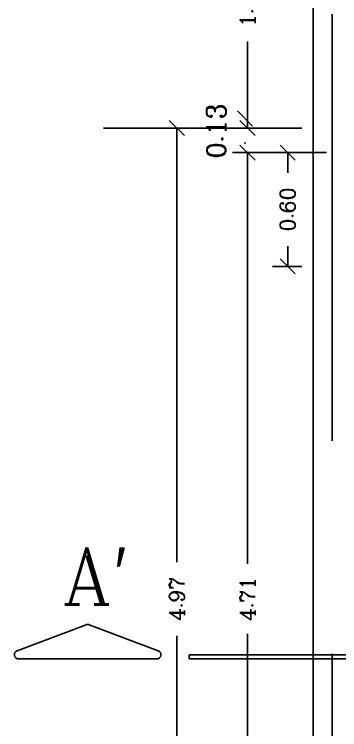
# Model space of a CAD drawing. Extents: x 121.8 to 221.5, y 86.6 to 106.4.
# Drawn here: x 170.13 to 171.845, y 99.424 to 103.199 of the extents above; entities that cross this region are included whole.
import ezdxf

# ---------------------------------------------------------------- set-up
doc = ezdxf.new("R2010")
doc.units = 0
doc.header["$LTSCALE"] = 15
doc.linetypes.add('DASHED2', pattern=[0.375, 0.25, -0.125])
doc.layers.get('0').update_dxf_attribs({"linetype": 'CONTINUOUS'})
doc.layers.get('DEFPOINTS').update_dxf_attribs({"linetype": 'CONTINUOUS'})
for name, color, linetype in [('CALÇADA', 244, 'CONTINUOUS'), ('COTAS', 244, 'CONTINUOUS'), ('PROJTELHA', 30, 'CONTINUOUS'), ('TEXTO', 1, 'CONTINUOUS')]:
    doc.layers.add(name, color=color, linetype=linetype)
doc.styles.add('ROMANC', font='ROMANC.SHX')
doc.dimstyles.get("Standard").update_dxf_attribs({"dimscale": 0.8, "dimtxt": 0.1, "dimasz": 0.1, "dimexe": 0.1, "dimexo": 0.95, "dimgap": 0.09, "dimtad": 0, "dimzin": 0, "dimtxsty": 'ROMANC', "dimblk1": 'OBLIQUE', "dimblk2": 'OBLIQUE', "dimsah": 1, "dimcen": 0.09, "dimclrt": 244, "dimaunit": 1, "dimazin": 3, "dimtfac": 1, "dimtofl": 0, "dimtmove": 0, "dimatfit": 3, "dimtolj": 1, "dimtzin": 0})

# ---------------------------------------------------------------- blocks, each defined once
blk = doc.blocks.new('_OBLIQUE')
at = {"color": 0, "linetype": 'BYBLOCK'}
blk.add_line((-0.5, -0.5), (0.5, 0.5), dxfattribs=at)
blk = doc.blocks.new('*D24')
at = {"color": 0, "linetype": 'BYBLOCK'}
for p, q in [((171.6454, 102.5986), (170.9065, 102.5986)), ((170.9865, 102.5986), (170.9865, 100.3075)), ((170.9865, 97.6286), (170.9865, 99.9197)), ((171.6454, 97.6286), (170.9065, 97.6286))]:
    blk.add_line(p, q, dxfattribs=at)
at = {"layer": 'DEFPOINTS', "color": 0, "linetype": 'BYBLOCK'}
for p in [(172.4054, 102.5986), (170.9865, 97.6286), (172.4054, 97.6286)]:
    blk.add_point(p, dxfattribs=at)
at = {"color": 0, "linetype": 'BYBLOCK', "xscale": 0.08000000000000002, "yscale": 0.08000000000000002, "zscale": 0.08000000000000002}
for p, rotation in [((170.9865, 102.5986), 90), ((170.9865, 97.6286), 270)]:
    blk.add_blockref('_OBLIQUE', p, dxfattribs=dict(at, rotation=rotation))
at = {"color": 244, "linetype": 'BYBLOCK', "insert": (170.9865, 100.1136), "char_height": 0.08, "attachment_point": 5, "rotation": 90, "style": 'ROMANC'}
blk.add_mtext('\\A1;4.97', dxfattribs=at)
blk = doc.blocks.new('*D23')
at = {"color": 0, "linetype": 'BYBLOCK'}
for p, q in [((171.7754, 102.4686), (171.2788, 102.4686)), ((171.3588, 102.4686), (171.3588, 100.298)), ((171.3588, 97.7586), (171.3588, 99.9292)), ((171.7754, 97.7586), (171.2788, 97.7586))]:
    blk.add_line(p, q, dxfattribs=at)
at = {"layer": 'DEFPOINTS', "color": 0, "linetype": 'BYBLOCK'}
for p in [(172.5354, 102.4686), (171.3588, 97.7586), (172.5354, 97.7586)]:
    blk.add_point(p, dxfattribs=at)
at = {"color": 0, "linetype": 'BYBLOCK', "xscale": 0.08000000000000002, "yscale": 0.08000000000000002, "zscale": 0.08000000000000002}
for p, rotation in [((171.3588, 102.4686), 90), ((171.3588, 97.7586), 270)]:
    blk.add_blockref('_OBLIQUE', p, dxfattribs=dict(at, rotation=rotation))
at = {"color": 244, "linetype": 'BYBLOCK', "insert": (171.3588, 100.1136), "char_height": 0.08, "attachment_point": 5, "rotation": 90, "style": 'ROMANC'}
blk.add_mtext('\\A1;4.71', dxfattribs=at)
blk = doc.blocks.new('*D22')
at = {"color": 0, "linetype": 'BYBLOCK'}
for p, q in [((171.7754, 102.4686), (171.4908, 102.4686)), ((171.5708, 102.4686), (171.5708, 102.3625)), ((171.5708, 101.8686), (171.5708, 101.9747)), ((171.6454, 101.8686), (171.4908, 101.8686))]:
    blk.add_line(p, q, dxfattribs=at)
at = {"layer": 'DEFPOINTS', "color": 0, "linetype": 'BYBLOCK'}
for p in [(172.5354, 102.4686), (171.5708, 101.8686), (172.4054, 101.8686)]:
    blk.add_point(p, dxfattribs=at)
at = {"color": 0, "linetype": 'BYBLOCK', "xscale": 0.08000000000000002, "yscale": 0.08000000000000002, "zscale": 0.08000000000000002}
for p, rotation in [((171.5708, 102.4686), 90), ((171.5708, 101.8686), 270)]:
    blk.add_blockref('_OBLIQUE', p, dxfattribs=dict(at, rotation=rotation))
at = {"color": 244, "linetype": 'BYBLOCK', "insert": (171.5708, 102.1686), "char_height": 0.08, "attachment_point": 5, "rotation": 90, "style": 'ROMANC'}
blk.add_mtext('\\A1;0.60', dxfattribs=at)
blk = doc.blocks.new('*D63')
at = {"color": 0, "linetype": 'BYBLOCK'}
for p, q in [((172.6554, 103.8986), (171.279, 103.8986)), ((171.359, 103.8986), (171.359, 103.4425)), ((171.359, 102.5986), (171.359, 103.0547)), ((170.599, 102.5986), (171.279, 102.5986))]:
    blk.add_line(p, q, dxfattribs=at)
at = {"layer": 'DEFPOINTS', "color": 0, "linetype": 'BYBLOCK'}
for p in [(171.359, 103.8986), (173.4154, 103.8986), (171.359, 102.5986)]:
    blk.add_point(p, dxfattribs=at)
at = {"color": 0, "linetype": 'BYBLOCK', "xscale": 0.08000000000000002, "yscale": 0.08000000000000002, "zscale": 0.08000000000000002}
for p, rotation in [((171.359, 103.8986), 90), ((171.359, 102.5986), 270)]:
    blk.add_blockref('_OBLIQUE', p, dxfattribs=dict(at, rotation=rotation))
at = {"color": 244, "linetype": 'BYBLOCK', "insert": (171.359, 103.2486), "char_height": 0.08, "attachment_point": 5, "rotation": 90, "style": 'ROMANC'}
blk.add_mtext('\\A1;1.30', dxfattribs=at)

msp = doc.modelspace()

# ---------------------------------------------------------------- linework, layer by layer
at = {"layer": 'CALÇADA', "color": 244, "linetype": 'CONTINUOUS', "ltscale": 0.6}
msp.add_line((171.7054, 103.2986), (171.7054, 96.9286), dxfattribs=at)
at = {"layer": 'COTAS', "color": 244, "linetype": 'BYBLOCK'}
msp.add_line((171.3458, 102.6486), (171.3458, 102.6486), dxfattribs=at)
at = {"layer": 'COTAS', "color": 3}
for p, q in [((171.051, 99.8189), (171.051, 99.7971)), ((171.051, 99.8189), (172.3504, 99.8189)), ((171.051, 99.7971), (172.3504, 99.7971))]:
    msp.add_line(p, q, dxfattribs=at)
at = {"layer": 'COTAS', "color": 244, "linetype": 'BYBLOCK'}
msp.add_point((171.3458, 102.5186), dxfattribs=at)
at = {"layer": 'PROJTELHA', "color": 30, "linetype": 'DASHED2', "ltscale": 0.6}
msp.add_line((171.8054, 103.1986), (171.8054, 97.0286), dxfattribs=at)
at = {"layer": 'TEXTO', "color": 3, "linetype": 'CONTINUOUS'}
for p, q in [((170.5082, 99.9773), (170.1443, 99.8405)), ((170.5241, 99.9773), (170.888, 99.8405)), ((170.1522, 99.7969), (170.8801, 99.7969))]:
    msp.add_line(p, q, dxfattribs=at)
for centre, start, end in [((170.5162, 99.9562), 69.3986, 110.6014), ((170.5162, 99.9562), 69.3986, 110.6014), ((170.1522, 99.8194), 110.6014, 270), ((170.8801, 99.8194), 270, 69.3986)]:
    msp.add_arc(centre, 0.0225, start, end, dxfattribs=at)

# ---------------------------------------------------------------- block references
at = {"layer": 'COTAS', "color": 244, "linetype": 'BYBLOCK', "xscale": 0.08000000000000002, "yscale": 0.08000000000000002, "zscale": 0.08000000000000002, "rotation": 270}
msp.add_blockref('_OBLIQUE', (171.3458, 102.6486), dxfattribs=at)

# ---------------------------------------------------------------- texts
at = {"layer": 'COTAS', "color": 244, "linetype": 'BYBLOCK', "insert": (171.1938, 102.5833), "char_height": 0.1, "attachment_point": 5, "rotation": 90, "style": 'ROMANC'}
msp.add_mtext('\\A1;0.13', dxfattribs=at)
at = {"layer": 'TEXTO', "color": 3, "linetype": 'CONTINUOUS', "style": 'ROMANC'}
msp.add_text("A'", height=0.3, dxfattribs=at).set_placement((170.3831, 100.0848))

# ---------------------------------------------------------------- dimensions: what is measured, and where the dimension line sits
at = {"layer": 'COTAS'}
dim = msp.add_linear_dim(base=(171.359, 103.8986), p1=(171.359, 102.5986), p2=(173.4154, 103.8986), angle=90, dimstyle='STANDARD', dxfattribs=at)
dim.commit()
dim.dimension.update_dxf_attribs({"geometry": '*D63', "text_midpoint": (171.359, 103.2486)})
at = {"layer": 'COTAS', "color": 244}
for base, p1, p2, picture, middle in [((170.9865, 97.6286), (172.4054, 102.5986), (172.4054, 97.6286), '*D24', (170.9865, 100.1136)), ((171.3588, 97.7586), (172.5354, 102.4686), (172.5354, 97.7586), '*D23', (171.3588, 100.1136)), ((171.5708, 101.8686), (172.5354, 102.4686), (172.4054, 101.8686), '*D22', (171.5708, 102.1686))]:
    dim = msp.add_linear_dim(base=base, p1=p1, p2=p2, angle=90, dimstyle='STANDARD', dxfattribs=at)
    dim.commit()
    dim.dimension.update_dxf_attribs({"geometry": picture, "text_midpoint": middle})

doc.saveas('drawing.dxf')
